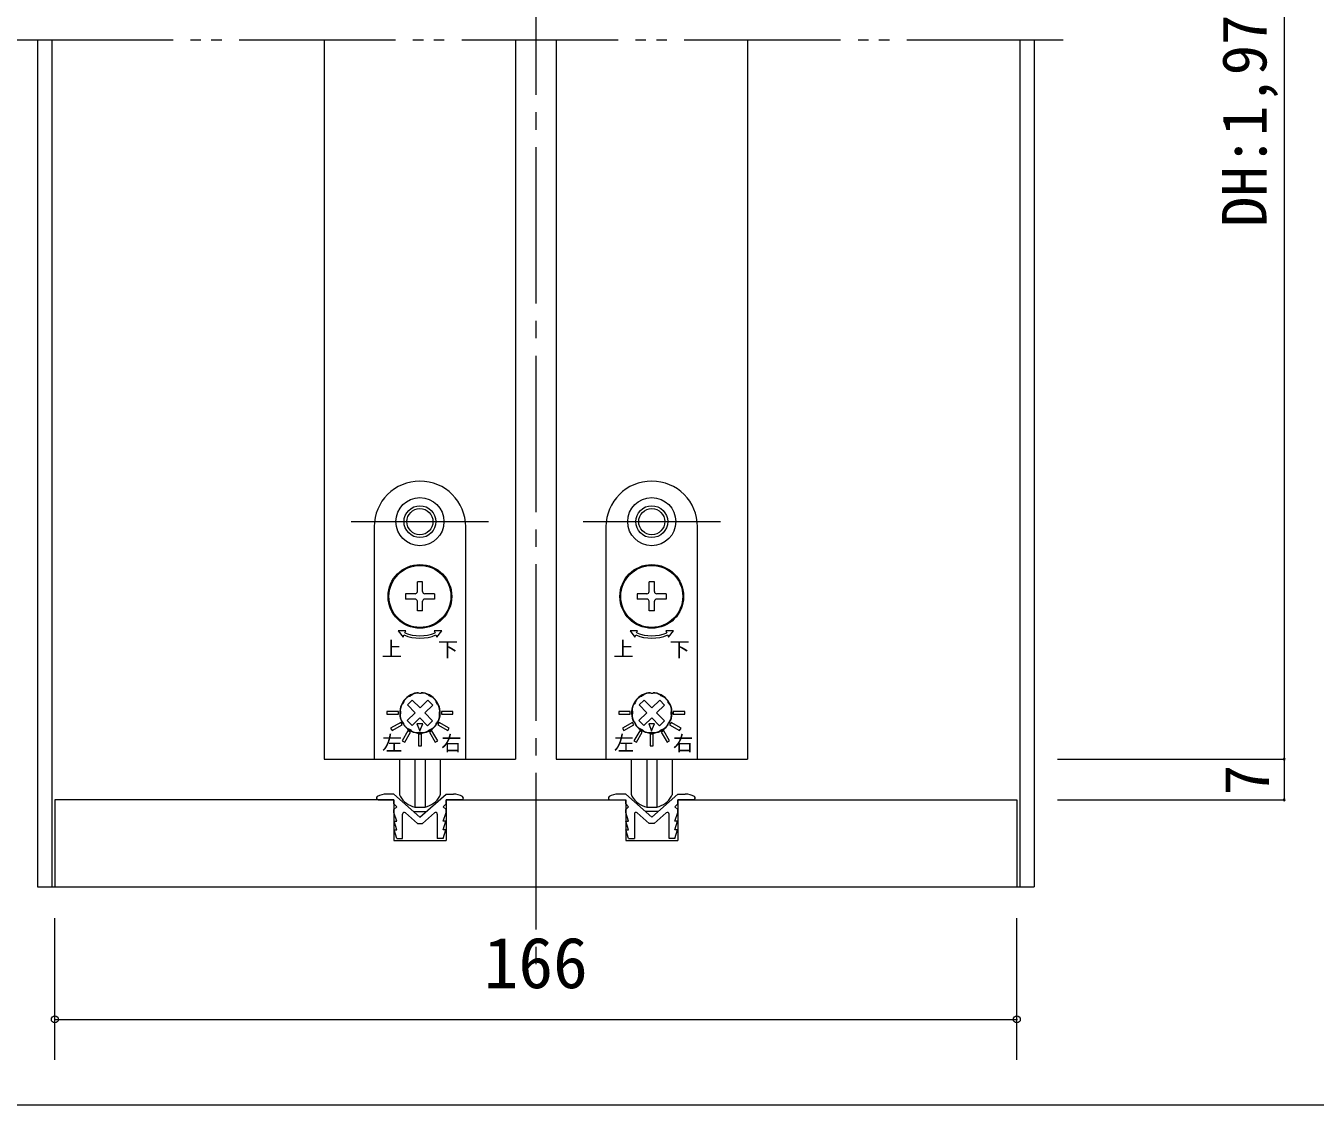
# Model space of a CAD drawing. Units: millimetres on the paper, enlarged 10 times, with parts at other scales. Extents: x -1985 to 2015, y -1370 to 1400.
# Drawn here: x -1063 to -322, y -52 to 568 of the extents above; entities that cross this region are included whole.
import ezdxf
from ezdxf.enums import TextEntityAlignment as Align

# ---------------------------------------------------------------- set-up
doc = ezdxf.new("R2010")
doc.units = ezdxf.units.MM
doc.header["$LTSCALE"] = 10
doc.header["$PDMODE"] = 32
doc.header["$PDSIZE"] = 4
for name, pattern in [('CHAIN2', [12, 9, -1, 1, -1]), ('DOUBLE_CHAIN2', [12.8, 9, -1, 0.6, -0.6, 0.6, -1]), ('USER1', [19.05, 12.7, -6.35])]:
    doc.linetypes.add(name, pattern=pattern)
for name, color, linetype, lineweight in [('1-1_0', 7, 'Continuous', 20), ('2-0_18', 7, 'DOUBLE_CHAIN2', 20), ('2-1', 7, 'Continuous', 18)]:
    doc.layers.add(name, color=color, linetype=linetype, lineweight=lineweight)
doc.styles.add('ＭＳ ゴシック', font='')
doc.styles.get('ＭＳ ゴシック').set_extended_font_data('MS Gothic')

msp = doc.modelspace()

# ---------------------------------------------------------------- linework, layer by layer
at = {"layer": '1-1_0'}
msp.add_lwpolyline([(395, -52.5), (-1935, -52.5), (-1935, 1350)], dxfattribs=at)
msp.add_lwpolyline([(395, -52.5), (-1935, -52.5), (-1935, 1350)], dxfattribs=at)
at = {"layer": '2-0_18', "color": 4, "linetype": 'CHAIN2', "lineweight": 9}
msp.add_line((-770, 1098.66), (-770, 18.69), dxfattribs=at)
at = {"layer": '2-0_18'}
msp.add_line((-466.67, 560.09), (-1073.33, 560.09), dxfattribs=at)
at = {"layer": '2-1', "color": 4, "lineweight": 9}
for p, q in [((-339.51, 905.58), (-339.51, 123.7)), ((-470, 146.51), (-339.51, 146.51)), ((-339.51, 146.51), (-339.51, 123.18)), ((-470, 123.18), (-339.51, 123.18)), ((-1046.67, -26.49), (-1046.67, 55.18)), ((-493.33, -26.49), (-493.33, 55.18)), ((-1046.67, -3.16), (-493.33, -3.16))]:
    msp.add_line(p, q, dxfattribs=at)
at = {"layer": '2-1', "lineweight": 20}
for p, q in [((-1056.67, 560.09), (-1056.67, 73.18)), ((-1048.33, 560.09), (-1048.33, 73.18)), ((-891.67, 560.09), (-891.67, 146.51)), ((-781.67, 560.09), (-781.67, 146.51)), ((-758.33, 560.09), (-758.33, 146.51)), ((-648.33, 560.09), (-648.33, 146.51)), ((-491.67, 560.09), (-491.67, 73.18)), ((-483.33, 560.09), (-483.33, 73.18)), ((-891.67, 146.51), (-781.67, 146.51)), ((-758.33, 146.51), (-648.33, 146.51)), ((-851.67, 126.51), (-855.95, 126.51)), ((-821.67, 126.51), (-817.38, 126.51)), ((-718.33, 126.51), (-722.62, 126.51)), ((-688.33, 126.51), (-684.05, 126.51)), ((-851.67, 123.18), (-1046.67, 123.18)), ((-1046.67, 123.18), (-1046.67, 73.18)), ((-860.67, 123.18), (-851.67, 123.18)), ((-821.67, 123.18), (-821.67, 99.85)), ((-812.67, 123.18), (-821.67, 123.18)), ((-821.67, 123.18), (-718.33, 123.18)), ((-727.33, 123.18), (-718.33, 123.18)), ((-688.33, 123.18), (-688.33, 99.85)), ((-679.33, 123.18), (-688.33, 123.18)), ((-688.33, 123.18), (-493.33, 123.18)), ((-493.33, 123.18), (-493.33, 73.18)), ((-846.67, 100.85), (-846.67, 114.94)), ((-845, 115.68), (-838.06, 109.51)), ((-840.42, 116.51), (-832.92, 116.51)), ((-828.33, 115.68), (-835.27, 109.51)), ((-826.67, 114.94), (-826.67, 100.85)), ((-713.33, 114.94), (-713.33, 100.85)), ((-711.67, 115.68), (-704.73, 109.51)), ((-699.58, 116.51), (-707.08, 116.51)), ((-695, 115.68), (-701.94, 109.51)), ((-693.33, 100.85), (-693.33, 114.94)), ((-850, 100.85), (-851.5, 105.85)), ((-838.06, 109.51), (-835.27, 109.51)), ((-823.33, 100.85), (-821.83, 105.85)), ((-716.67, 100.85), (-718.17, 105.85)), ((-701.94, 109.51), (-704.73, 109.51)), ((-690, 100.85), (-688.5, 105.85)), ((-850, 100.85), (-846.67, 100.85)), ((-823.33, 100.85), (-826.67, 100.85)), ((-716.67, 100.85), (-713.33, 100.85)), ((-690, 100.85), (-693.33, 100.85)), ((-1056.67, 73.18), (-483.33, 73.18))]:
    msp.add_line(p, q, dxfattribs=at)
at = {"layer": '2-1', "color": 2, "linetype": 'USER1'}
for p, q in [((-876.17, 283.18), (-797.17, 283.18)), ((-742.83, 283.18), (-663.83, 283.18))]:
    msp.add_line(p, q, dxfattribs=at)
at = {"layer": '2-1'}
for p, q in [((-863, 280.18), (-863, 146.51)), ((-810.33, 146.51), (-810.33, 280.18)), ((-729.67, 280.18), (-729.67, 146.51)), ((-677, 146.51), (-677, 280.18)), ((-835.17, 248.51), (-838.17, 248.51)), ((-838.17, 243.01), (-838.17, 248.51)), ((-835.17, 243.01), (-835.17, 248.51)), ((-701.83, 248.51), (-704.83, 248.51)), ((-704.83, 243.01), (-704.83, 248.51)), ((-701.83, 243.01), (-701.83, 248.51)), ((-839.5, 238.68), (-845, 238.68)), ((-838.17, 231.85), (-838.17, 237.35)), ((-835.17, 231.85), (-835.17, 237.35)), ((-828.33, 241.68), (-833.83, 241.68)), ((-828.33, 238.68), (-833.83, 238.68)), ((-828.33, 241.68), (-828.33, 238.68)), ((-706.17, 238.68), (-711.67, 238.68)), ((-704.83, 231.85), (-704.83, 237.35)), ((-701.83, 231.85), (-701.83, 237.35)), ((-695, 241.68), (-700.5, 241.68)), ((-695, 238.68), (-700.5, 238.68)), ((-695, 241.68), (-695, 238.68)), ((-835.17, 231.85), (-838.17, 231.85)), ((-701.83, 231.85), (-704.83, 231.85)), ((-836.63, 176.01), (-832.1, 180.43)), ((-703.3, 176.01), (-698.77, 180.43)), ((-844.03, 168.79), (-839.49, 173.22)), ((-839.49, 173.22), (-843.92, 177.75)), ((-710.69, 168.79), (-706.16, 173.22)), ((-706.16, 173.22), (-710.58, 177.75)), ((-841.23, 165.93), (-844.03, 168.79)), ((-841.23, 165.93), (-836.7, 170.35)), ((-832.28, 165.82), (-836.7, 170.35)), ((-829.42, 168.61), (-832.28, 165.82)), ((-707.9, 165.93), (-710.69, 168.79)), ((-707.9, 165.93), (-703.37, 170.35)), ((-698.94, 165.82), (-703.37, 170.35)), ((-696.08, 168.61), (-698.94, 165.82)), ((-863, 146.51), (-810.33, 146.51)), ((-848.33, 126.07), (-848.33, 146.51)), ((-839.58, 146.51), (-839.58, 119)), ((-833.75, 146.51), (-833.75, 119)), ((-825, 146.51), (-825, 126.07)), ((-729.67, 146.51), (-677, 146.51)), ((-715, 126.07), (-715, 146.51)), ((-706.25, 146.51), (-706.25, 119)), ((-700.42, 146.51), (-700.42, 119)), ((-691.67, 146.51), (-691.67, 126.07)), ((-839.58, 119), (-833.75, 119)), ((-706.25, 119), (-700.42, 119))]:
    msp.add_line(p, q, dxfattribs=at)
for points in [[(-839.5, 241.68), (-845, 241.68), (-845, 238.68)], [(-706.17, 241.68), (-711.67, 241.68), (-711.67, 238.68)], [(-845.34, 219.24), (-844.83, 220.47), (-849.16, 220.47), (-846.36, 216.78), (-845.85, 218.01)], [(-827.48, 218.01), (-826.97, 216.78), (-824.17, 220.47), (-828.5, 220.47), (-827.99, 219.24)], [(-712.01, 219.24), (-711.5, 220.47), (-715.83, 220.47), (-713.03, 216.78), (-712.52, 218.01)], [(-694.15, 218.01), (-693.64, 216.78), (-690.84, 220.47), (-695.17, 220.47), (-694.66, 219.24)], [(-836.63, 176.01), (-841.06, 180.54), (-843.92, 177.75)], [(-829.42, 168.61), (-833.84, 173.15), (-829.31, 177.57), (-832.1, 180.43)], [(-703.3, 176.01), (-707.72, 180.54), (-710.58, 177.75)], [(-696.08, 168.61), (-700.51, 173.15), (-695.97, 177.57), (-698.77, 180.43)]]:
    msp.add_lwpolyline(points, dxfattribs=at)
for points in [[(-855.67, 172.35), (-849, 172.35), (-849, 174.01), (-855.67, 174.01)], [(-817.67, 174.01), (-824.33, 174.01), (-824.33, 172.35), (-817.67, 172.35)], [(-722.33, 172.35), (-715.67, 172.35), (-715.67, 174.01), (-722.33, 174.01)], [(-684.33, 174.01), (-691, 174.01), (-691, 172.35), (-684.33, 172.35)], [(-852.7, 162.96), (-846.93, 166.29), (-847.76, 167.74), (-853.54, 164.4)], [(-836.79, 162.85), (-835.08, 166.83), (-838.41, 166.87)], [(-819.8, 164.4), (-825.57, 167.74), (-826.4, 166.29), (-820.63, 162.96)], [(-719.37, 162.96), (-713.6, 166.29), (-714.43, 167.74), (-720.2, 164.4)], [(-703.46, 162.85), (-701.74, 166.83), (-705.08, 166.87)], [(-686.46, 164.4), (-692.24, 167.74), (-693.07, 166.29), (-687.3, 162.96)], [(-845.44, 156.31), (-842.11, 162.08), (-843.56, 162.92), (-846.89, 157.14)], [(-835.83, 160.85), (-837.5, 160.85), (-837.5, 154.18), (-835.83, 154.18)], [(-826.44, 157.14), (-829.78, 162.92), (-831.22, 162.08), (-827.89, 156.31)], [(-712.11, 156.31), (-708.78, 162.08), (-710.22, 162.92), (-713.56, 157.14)], [(-702.5, 160.85), (-704.17, 160.85), (-704.17, 154.18), (-702.5, 154.18)], [(-693.11, 157.14), (-696.44, 162.92), (-697.89, 162.08), (-694.56, 156.31)]]:
    msp.add_lwpolyline(points, close=True, dxfattribs=at)
at = {"layer": '2-1', "lineweight": 20}
for points in [[(-851.67, 126.51), (-836.67, 113.18), (-821.67, 126.51)], [(-688.33, 126.51), (-703.33, 113.18), (-718.33, 126.51)], [(-851.67, 123.18), (-851.67, 99.85), (-821.67, 99.85)], [(-851.67, 115.85), (-851.67, 117.51), (-850, 119.18), (-851.67, 120.85), (-851.67, 123.18)], [(-821.67, 115.85), (-821.67, 117.51), (-823.33, 119.18), (-821.67, 120.85), (-821.67, 123.18)], [(-718.33, 123.18), (-718.33, 99.85), (-688.33, 99.85)], [(-718.33, 115.85), (-718.33, 117.51), (-716.67, 119.18), (-718.33, 120.85), (-718.33, 123.18)], [(-688.33, 115.85), (-688.33, 117.51), (-690, 119.18), (-688.33, 120.85), (-688.33, 123.18)], [(-851.5, 105.85), (-850, 105.85), (-851.5, 110.85), (-850, 110.85), (-851.67, 115.85)], [(-821.83, 105.85), (-823.33, 105.85), (-821.83, 110.85), (-823.33, 110.85), (-821.67, 115.85)], [(-718.17, 105.85), (-716.67, 105.85), (-718.17, 110.85), (-716.67, 110.85), (-718.33, 115.85)], [(-688.5, 105.85), (-690, 105.85), (-688.5, 110.85), (-690, 110.85), (-688.33, 115.85)]]:
    msp.add_lwpolyline(points, dxfattribs=at)
at = {"layer": '2-1'}
for centre, radius in [((-836.67, 283.18), 13.83), ((-703.33, 283.18), 13.83), ((-836.67, 283.18), 9.17), ((-836.67, 283.18), 7.5), ((-703.33, 283.18), 9.17), ((-703.33, 283.18), 7.5), ((-836.67, 240.18), 18.33), ((-836.67, 240.18), 17.83), ((-703.33, 240.18), 18.33), ((-703.33, 240.18), 17.83)]:
    msp.add_circle(centre, radius, dxfattribs=at)
for centre, radius, start, end in [((-836.67, 280.18), 26.33, 0, 180), ((-703.33, 280.18), 26.33, 0, 180), ((-839.5, 243.01), 1.33, 270, 360), ((-839.5, 237.35), 1.33, 360, 90), ((-833.83, 243.01), 1.33, 180, 270), ((-833.83, 237.35), 1.33, 90, 180), ((-706.17, 243.01), 1.33, 270, 360), ((-706.17, 237.35), 1.33, 360, 90), ((-700.5, 243.01), 1.33, 180, 270), ((-700.5, 237.35), 1.33, 90, 180), ((-836.67, 240.18), 24, 247.5, 292.5), ((-836.67, 240.18), 22.67, 247.5, 292.5), ((-703.33, 240.18), 24, 247.5, 292.5), ((-703.33, 240.18), 22.67, 247.5, 292.5), ((-836.67, 173.18), 11.67, 98.90298, 201.09702), ((-844.36, 175.92), 3.33, 129.87866, 160.42431), ((-836.67, 173.18), 11.17, 146.90028, 151.69834), ((-842.75, 178.63), 3.33, 138.17431, 168.71996), ((-836.67, 173.18), 11.5, 130.42431, 138.17431), ((-841.96, 179.4), 3.33, 99.87866, 130.42431), ((-836.67, 173.18), 11.17, 116.90028, 121.69834), ((-839.21, 180.94), 3.33, 108.17431, 138.71996), ((-836.67, 173.18), 11.5, 100.42431, 108.17431), ((-838.14, 181.21), 3.33, 69.87866, 100.42431), ((-838.11, 182.4), 2.33, 72.61143, 98.90298), ((-836.67, 187.01), 2.5, 252.61143, 287.38857), ((-836.67, 173.18), 11.17, 86.90028, 91.69834), ((-834.99, 181.17), 3.33, 78.17431, 108.71996), ((-835.22, 182.4), 2.33, 81.09702, 107.38857), ((-836.67, 173.18), 11.67, 338.90298, 81.09702), ((-836.67, 173.18), 11.5, 70.42431, 78.17431), ((-833.93, 180.88), 3.33, 39.87866, 70.42431), ((-836.67, 173.18), 11.17, 56.90028, 61.69834), ((-831.22, 179.27), 3.33, 48.17431, 78.71996), ((-836.67, 173.18), 11.5, 40.42431, 48.17431), ((-830.45, 178.48), 3.33, 9.87866, 40.42431), ((-836.67, 173.18), 11.17, 26.90028, 31.69834), ((-828.91, 175.73), 3.33, 18.17431, 48.71996), ((-703.33, 173.18), 11.67, 98.90298, 201.09702), ((-711.03, 175.92), 3.33, 129.87866, 160.42431), ((-703.33, 173.18), 11.17, 146.90028, 151.69834), ((-709.42, 178.63), 3.33, 138.17431, 168.71996), ((-703.33, 173.18), 11.5, 130.42431, 138.17431), ((-708.63, 179.4), 3.33, 99.87866, 130.42431), ((-703.33, 173.18), 11.17, 116.90028, 121.69834), ((-705.88, 180.94), 3.33, 108.17431, 138.71996), ((-703.33, 173.18), 11.5, 100.42431, 108.17431), ((-704.81, 181.21), 3.33, 69.87866, 100.42431), ((-704.78, 182.4), 2.33, 72.61143, 98.90298), ((-703.33, 187.01), 2.5, 252.61143, 287.38857), ((-703.33, 173.18), 11.17, 86.90028, 91.69834), ((-701.66, 181.17), 3.33, 78.17431, 108.71996), ((-701.89, 182.4), 2.33, 81.09702, 107.38857), ((-703.33, 173.18), 11.67, 338.90298, 81.09702), ((-703.33, 173.18), 11.5, 70.42431, 78.17431), ((-700.6, 180.88), 3.33, 39.87866, 70.42431), ((-703.33, 173.18), 11.17, 56.90028, 61.69834), ((-697.89, 179.27), 3.33, 48.17431, 78.71996), ((-703.33, 173.18), 11.5, 40.42431, 48.17431), ((-697.12, 178.48), 3.33, 9.87866, 40.42431), ((-703.33, 173.18), 11.17, 26.90028, 31.69834), ((-695.57, 175.73), 3.33, 18.17431, 48.71996), ((-844.7, 171.7), 3.33, 159.87866, 190.42431), ((-844.66, 174.85), 3.33, 168.17431, 198.71996), ((-836.67, 173.18), 11.5, 190.42431, 198.17431), ((-836.67, 173.18), 11.5, 160.42431, 168.17431), ((-836.67, 173.18), 11.17, 176.90028, 181.69834), ((-836.67, 173.18), 11.5, 340.42431, 348.17431), ((-836.67, 173.18), 11.5, 10.42431, 18.17431), ((-836.67, 173.18), 11.17, 356.90028, 1.69834), ((-828.67, 171.51), 3.33, 348.17431, 18.71996), ((-828.63, 174.66), 3.33, 339.87866, 10.42431), ((-711.37, 171.7), 3.33, 159.87866, 190.42431), ((-711.33, 174.85), 3.33, 168.17431, 198.71996), ((-703.33, 173.18), 11.5, 190.42431, 198.17431), ((-703.33, 173.18), 11.5, 160.42431, 168.17431), ((-703.33, 173.18), 11.17, 176.90028, 181.69834), ((-703.33, 173.18), 11.5, 340.42431, 348.17431), ((-703.33, 173.18), 11.5, 10.42431, 18.17431), ((-703.33, 173.18), 11.17, 356.90028, 1.69834), ((-695.34, 171.51), 3.33, 348.17431, 18.71996), ((-695.3, 174.66), 3.33, 339.87866, 10.42431), ((-844.43, 170.63), 3.33, 198.17431, 228.71996), ((-845.37, 169.82), 2.33, 201.09702, 227.38857), ((-848.65, 166.26), 2.5, 12.61143, 47.38857), ((-836.67, 173.18), 11.17, 206.90028, 211.69834), ((-843.93, 167.32), 2.33, 192.61143, 218.90298), ((-842.88, 167.89), 3.33, 189.87866, 220.42431), ((-836.67, 173.18), 11.67, 218.90298, 321.09702), ((-836.67, 173.18), 11.5, 220.42431, 228.17431), ((-842.11, 167.1), 3.33, 228.17431, 258.71996), ((-836.67, 173.18), 11.17, 236.90028, 241.69834), ((-839.4, 165.49), 3.33, 219.87866, 250.42431), ((-834.12, 165.42), 3.33, 288.17431, 318.71996), ((-836.67, 173.18), 11.17, 296.90028, 301.69834), ((-831.37, 166.96), 3.33, 279.87866, 310.42431), ((-836.67, 173.18), 11.5, 310.42431, 318.17431), ((-830.58, 167.73), 3.33, 318.17431, 348.71996), ((-829.4, 167.32), 2.33, 321.09702, 347.38857), ((-836.67, 173.18), 11.17, 326.90028, 331.69834), ((-824.69, 166.26), 2.5, 132.61143, 167.38857), ((-828.97, 170.44), 3.33, 309.87866, 340.42431), ((-827.96, 169.82), 2.33, 312.61143, 338.90298), ((-711.09, 170.63), 3.33, 198.17431, 228.71996), ((-712.04, 169.82), 2.33, 201.09702, 227.38857), ((-715.31, 166.26), 2.5, 12.61143, 47.38857), ((-703.33, 173.18), 11.17, 206.90028, 211.69834), ((-710.6, 167.32), 2.33, 192.61143, 218.90298), ((-709.55, 167.89), 3.33, 189.87866, 220.42431), ((-703.33, 173.18), 11.67, 218.90298, 321.09702), ((-703.33, 173.18), 11.5, 220.42431, 228.17431), ((-708.78, 167.1), 3.33, 228.17431, 258.71996), ((-703.33, 173.18), 11.17, 236.90028, 241.69834), ((-706.07, 165.49), 3.33, 219.87866, 250.42431), ((-700.79, 165.42), 3.33, 288.17431, 318.71996), ((-703.33, 173.18), 11.17, 296.90028, 301.69834), ((-698.04, 166.96), 3.33, 279.87866, 310.42431), ((-703.33, 173.18), 11.5, 310.42431, 318.17431), ((-697.25, 167.73), 3.33, 318.17431, 348.71996), ((-696.07, 167.32), 2.33, 321.09702, 347.38857), ((-703.33, 173.18), 11.17, 326.90028, 331.69834), ((-691.35, 166.26), 2.5, 132.61143, 167.38857), ((-695.64, 170.44), 3.33, 309.87866, 340.42431), ((-694.63, 169.82), 2.33, 312.61143, 338.90298), ((-836.67, 173.18), 11.5, 250.42431, 258.17431), ((-838.34, 165.19), 3.33, 258.17431, 288.71996), ((-836.67, 173.18), 11.17, 266.90028, 271.69834), ((-835.19, 165.15), 3.33, 249.87866, 280.42431), ((-836.67, 173.18), 11.5, 280.42431, 288.17431), ((-703.33, 173.18), 11.5, 250.42431, 258.17431), ((-705.01, 165.19), 3.33, 258.17431, 288.71996), ((-703.33, 173.18), 11.17, 266.90028, 271.69834), ((-701.86, 165.15), 3.33, 249.87866, 280.42431), ((-703.33, 173.18), 11.5, 280.42431, 288.17431), ((-846.67, 126.07), 1.67, 180, 210.56067), ((-836.62, 132), 13.33, 210.56067, 257.16143), ((-836.71, 132), 13.33, 282.83857, 329.43933), ((-826.67, 126.07), 1.67, 329.43933, 360), ((-713.33, 126.07), 1.67, 180, 210.56067), ((-703.29, 132), 13.33, 210.56067, 257.16143), ((-703.38, 132), 13.33, 282.83857, 329.43933), ((-693.33, 126.07), 1.67, 329.43933, 360)]:
    msp.add_arc(centre, radius, start, end, dxfattribs=at)
at = {"layer": '2-1', "color": 4, "lineweight": 9}
for centre, start, end in [((-339.51, 146.51), 90, 270), ((-339.51, 146.51), 90, 270), ((-339.51, 146.51), 270, 90), ((-339.51, 146.51), 270, 90), ((-339.51, 123.18), 90, 270), ((-339.51, 123.18), 270, 90)]:
    msp.add_arc(centre, 0.521, start, end, dxfattribs=at)
at = {"layer": '2-1', "lineweight": 20}
for centre, radius, start, end in [((-855.95, 116.51), 10, 90, 121.58633), ((-817.38, 116.51), 10, 58.41365, 90), ((-722.62, 116.51), 10, 90, 121.58633), ((-684.05, 116.51), 10, 58.41365, 90), ((-860.67, 124.18), 1, 121.58633, 270), ((-812.67, 124.18), 1, 270, 58.41365), ((-727.33, 124.18), 1, 121.58633, 270), ((-679.33, 124.18), 1, 270, 58.41365), ((-845.67, 114.94), 1, 48.36646, 180), ((-827.67, 114.94), 1, 0, 131.63353), ((-712.33, 114.94), 1, 48.36646, 180), ((-694.33, 114.94), 1, 0, 131.63353)]:
    msp.add_arc(centre, radius, start, end, dxfattribs=at)
at = {"layer": '2-1', "color": 4}
for p in [(-1046.67, -3.16), (-493.33, -3.16)]:
    msp.add_point(p, dxfattribs=at)

# ---------------------------------------------------------------- texts
at = {"layer": '2-0_18', "style": 'ＭＳ ゴシック'}
msp.add_text('7', height=25.66, rotation=90, dxfattribs=at).set_placement((-340.58, 125.81), align=Align.BOTTOM_LEFT)
at = {"layer": '2-1', "style": 'ＭＳ ゴシック'}
msp.add_text('DH:1,970', height=25.66, rotation=90, dxfattribs=at).set_placement((-342.01, 452.68), align=Align.BOTTOM_LEFT)
for s, height, p in [('上', 8.55, (-858.74, 203.12)), ('上', 8.55, (-725.41, 203.12)), ('下', 8.55, (-826.42, 202.86)), ('下', 8.55, (-693.09, 202.86)), ('左', 8.55, (-858.43, 148.94)), ('右', 8.55, (-824.45, 148.86)), ('左', 8.55, (-725.1, 148.94)), ('右', 8.55, (-691.12, 148.86)), ('166', 29.33, (-800, 6.01))]:
    msp.add_text(s, height=height, dxfattribs=at).set_placement(p, align=Align.BOTTOM_LEFT)

doc.saveas('drawing.dxf')
